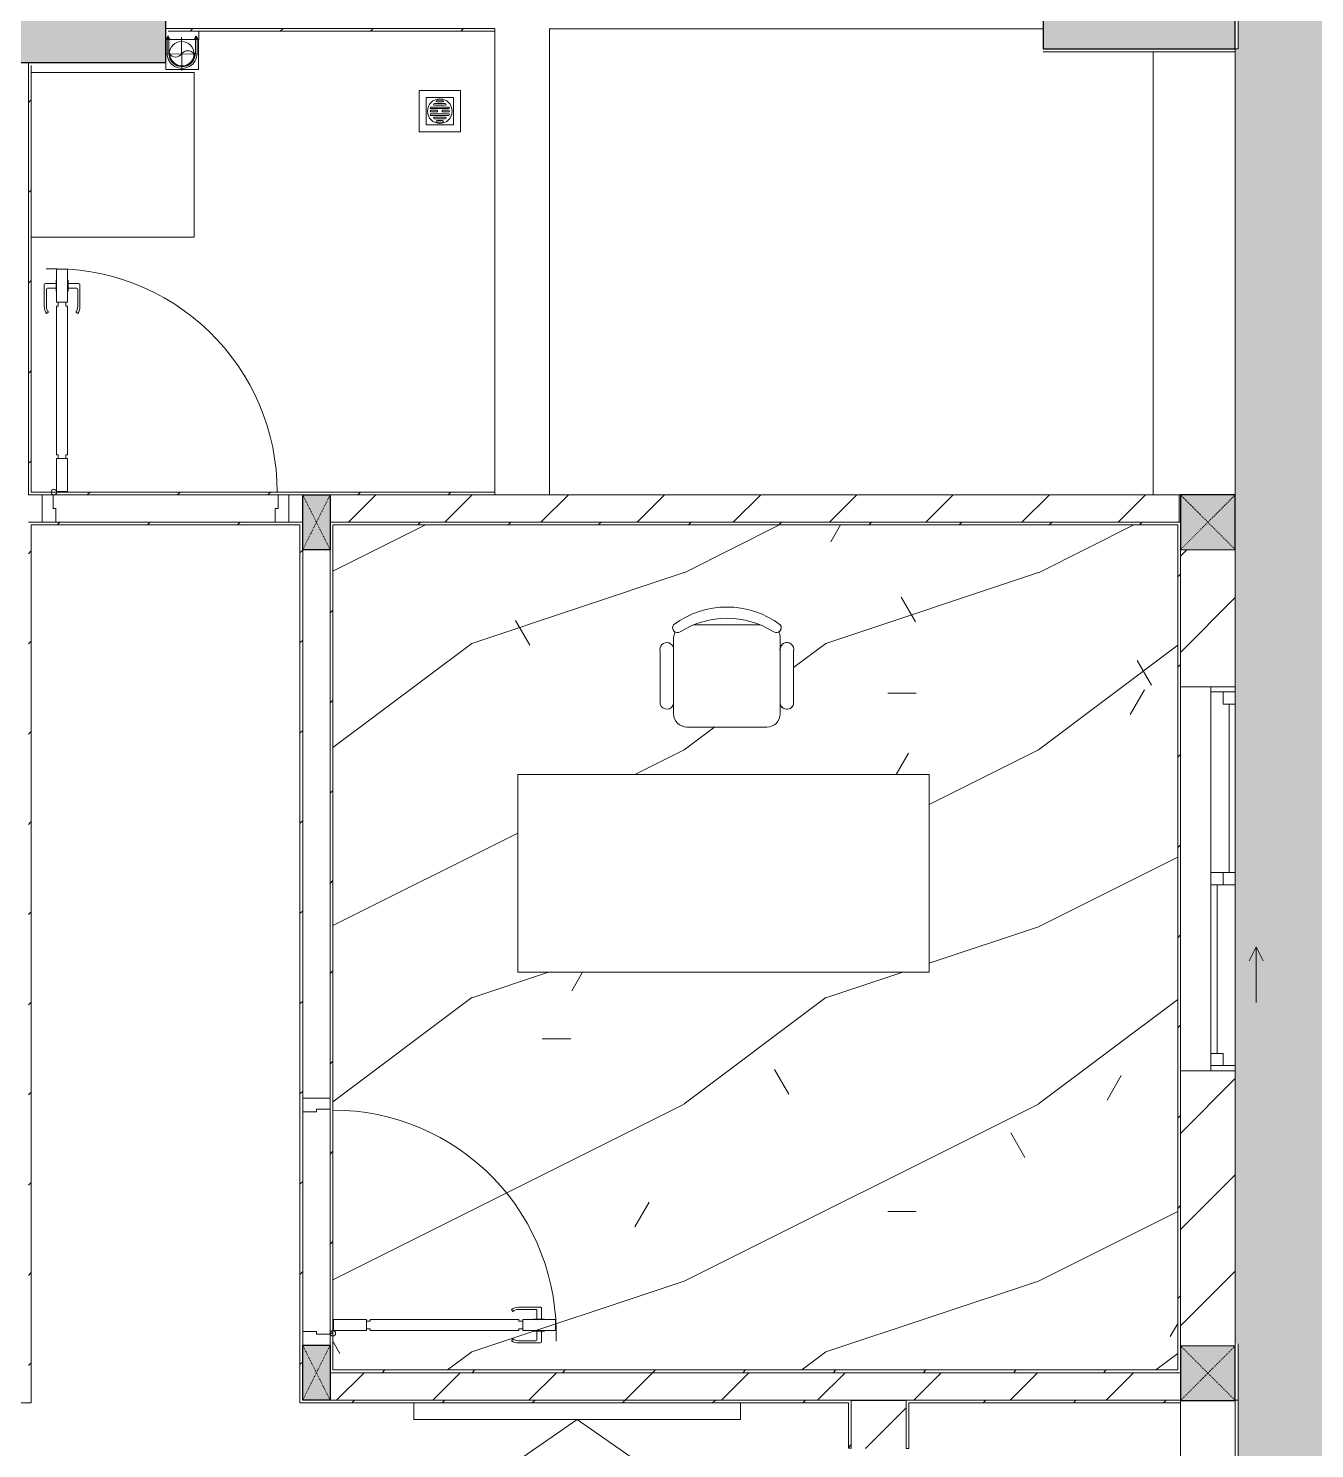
# Model space of a CAD drawing. Header units: millimetres. Extents: x 5121 to 246734, y -48180 to 129206.
# Drawn here: x 122853 to 127542, y 56460 to 61637 of the extents above; entities that cross this region are included whole.
import ezdxf

# ---------------------------------------------------------------- set-up
doc = ezdxf.new("R2010")
doc.units = ezdxf.units.MM
for name, pattern in [('Dash', [6, 3, -3]), ('Grid Line', [22.225, 12.7, -3.175, 3.175, -3.175]), ('IMPORT-CENTER _3_', [10.16, 6.35, -1.27, 1.27, -1.27])]:
    doc.linetypes.add(name, pattern=pattern)
for name, color, linetype, lineweight in [('0-1', 7, 'Continuous', 5), ('A-DETL-GENF-1', 50, 'Continuous', 9), ('A-DOOR-1', 253, 'Continuous', 9), ('A-DOOR-2', 50, 'Continuous', 9), ('A-FLOR-1', 50, 'Continuous', 9), ('A-FLOR-PATT', 8, 'Continuous', 9), ('A-FLOR-PATT-1', 9, 'Continuous', 9), ('A-GLAZ', 151, 'Continuous', 9), ('A-WALL', 113, 'Continuous', 9), ('A-WALL-1', 250, 'Continuous', 18), ('A-WALL-2', 50, 'Continuous', 9), ('A-WALL-FNSH-1', 50, 'Continuous', 9), ('A-WALL-PATT-1', 9, 'Continuous', 9), ('A-WALL-PATT-2', 50, 'Continuous', 9), ('A-WALL-PATT-3', 111, 'Continuous', 9), ('G-IMPT', 8, 'Continuous', 9), ('G-IMPT-1', 254, 'Continuous', 9), ('G-IMPT-2', 8, 'IMPORT-CENTER _3_', 9), ('I-FURN', 30, 'Continuous', 9), ('I-FURN-1', 253, 'Continuous', 9), ('M-EQPM', 50, 'Continuous', 9), ('S-BEAM-1', 50, 'Continuous', 9), ('S-COLS', 52, 'Continuous', 9), ('S-COLS-1', 7, 'Continuous', 5), ('S-COLS-2', 10, 'Continuous', 25), ('S-COLS-3', 50, 'Continuous', 9), ('S-COLS-4', 253, 'Continuous', 9), ('S-COLS-5', 52, 'Continuous', 25), ('S-COLS-6', 52, 'Dash', 9), ('S-COLS-HDLN', 52, 'Dash', 9), ('S-COLS-HDLN-1', 50, 'Dash', 9), ('S-GRID-1', 1, 'Grid Line', 9)]:
    doc.layers.add(name, color=color, linetype=linetype, lineweight=lineweight)
pattern_1 = [(45, (0, 0), (-164.40233, 164.40233), [])]
pattern_2 = [(45, (0, 0), (-175.3625, 175.3625), [])]

# ---------------------------------------------------------------- blocks, each defined once
blk = doc.blocks.new('M_Concrete-Rectangular-Column2 - 450x1300-812578-TKCS_MB TỔNG THỂ TẦNG 1')
at = {"layer": 'S-COLS-3'}
blk.add_hatch(color=256, dxfattribs=at).paths.add_polyline_path([(650, 225), (-650, 225), (-650, -225), (650, -225), (650, 100)])
at = {"layer": 'S-COLS-2'}
for p, q in [((-650, 225), (650, 225)), ((-650, -225), (-650, 225)), ((650, 225), (650, -225)), ((650, -225), (-650, -225))]:
    blk.add_line(p, q, dxfattribs=at)
blk = doc.blocks.new('NCV_TKTC_KET CAU_rvt-1-TKCS_MB TỔNG THỂ TẦNG 1')
at = {"layer": 'S-COLS-1'}
blk.add_hatch(color=256, dxfattribs=at).paths.add_polyline_path([(126952.6, 61561.9), (127252.6, 61561.9), (127252.5, 61911.9), (126552.6, 61911.9), (126552.6, 61561.9)])
at = {"layer": 'A-FLOR-1'}
for p, q in [((124752.6, 61635.3), (126552.6, 61635.3)), ((127252.6, 59936.9), (127252.6, 61551.9)), ((127052.6, 59936.9), (127047.6, 59936.9))]:
    blk.add_line(p, q, dxfattribs=at)
at = {"layer": 'S-BEAM-1'}
for p, q in [((126952.6, 61551.9), (126952.6, 59936.9)), ((127252.6, 59936.9), (127252.6, 61551.9))]:
    blk.add_line(p, q, dxfattribs=at)
at = {"layer": 'S-COLS-2'}
for p, q in [((126552.6, 61911.9), (126552.6, 61561.9)), ((127252.6, 61561.9), (127252.6, 61911.9)), ((126552.6, 61561.9), (127252.6, 61561.9))]:
    blk.add_line(p, q, dxfattribs=at)
at = {"layer": 'S-COLS-3'}
blk.add_blockref('M_Concrete-Rectangular-Column2 - 450x1300-812578-TKCS_MB TỔNG THỂ TẦNG 1', (122702.6, 61736.9), dxfattribs=at)
blk = doc.blocks.new('DOOR_CW_01 CANH MO-PANEL KINH - DIW_01-900x2200-CỬA GỖ VÂN LAMINATE-553375-TKCS_MB TỔNG THỂ TẦNG 1')
at = {"layer": 'A-DETL-GENF-1'}
for p, q in [((-397, -182), (-397, -62)), ((-397, -62), (-357, -62)), ((-357, -62), (-357, -182)), ((-357, -182), (-397, -182)), ((-397, -196), (-391, -196)), ((-397, -738), (-397, -196)), ((-391, -196), (-391, -182)), ((-391, -182), (-363, -182)), ((-363, -182), (-363, -196)), ((-357, -196), (-363, -196)), ((-357, -196), (-357, -738)), ((-433.9, -711.2), (-427.3, -715.8)), ((-320.1, -711.2), (-326.7, -715.8)), ((-442, -737), (-442, -816.5)), ((-434, -799.5), (-434, -737)), ((-397, -738), (-391, -738)), ((-357, -752), (-397, -752)), ((-397, -752), (-397, -872)), ((-391, -752), (-391, -738)), ((-363, -752), (-391, -752)), ((-357, -738), (-363, -738)), ((-363, -738), (-363, -752)), ((-357, -872), (-357, -752)), ((-320, -799.5), (-320, -737)), ((-312, -737), (-312, -816.5)), ((-399, -820.5), (-438, -820.5)), ((-399, -803.5), (-430, -803.5)), ((-399, -792.2), (-399, -831.8)), ((-397, -792.2), (-399, -792.2)), ((-397, -792.2), (-397, -831.8)), ((-357, -792.2), (-357, -831.8)), ((-357, -792.2), (-355, -792.2)), ((-355, -792.2), (-355, -831.8)), ((-355, -803.5), (-324, -803.5)), ((-355, -820.5), (-316, -820.5)), ((-399, -831.8), (-397, -831.8)), ((-397, -872), (-357, -872)), ((-355, -831.8), (-357, -831.8))]:
    blk.add_line(p, q, dxfattribs=at)
blk.add_circle((-407, -60), 10, dxfattribs=at)
for centre, radius, start, end in [((-407, -60), 814, 268, 0), ((-397, -737), 45, 145, 180), ((-397, -737), 37, 145, 180), ((-357, -737), 37, 0, 35), ((-357, -737), 45, 360, 35), ((-438, -816.5), 4, 180, 270), ((-430, -799.5), 4, 180, 270), ((-324, -799.5), 4, 270, 0), ((-316, -816.5), 4, 270, 0)]:
    blk.add_arc(centre, radius, start, end, dxfattribs=at)
at = {"layer": 'A-DOOR-2'}
for p, q in [((-450, -50), (-450, 50)), ((-450, 50), (-400, 50)), ((-400, 50), (-400, 0)), ((400, 0), (400, 50)), ((400, 50), (450, 50)), ((450, 50), (450, -50)), ((-410, -50), (-450, -50)), ((-410, 0), (-410, -50)), ((-400, 0), (-410, 0)), ((-407, -50), (-382, -50)), ((410, 0), (400, 0)), ((410, -50), (410, 0)), ((450, -50), (410, -50))]:
    blk.add_line(p, q, dxfattribs=at)
blk = doc.blocks.new('BAN LV A - BAN LV A_dwg_ban hoc2-348006-TKCS_MB TỔNG THỂ TẦNG 1')
at = {"layer": 'I-FURN'}
for p, q in [((145.8, 437.4), (-145.8, 437.4)), ((-194.4, 388.8), (-194.4, 113.4)), ((194.4, 113.4), (194.4, 388.8)), ((-243, 354.4), (-243, 162)), ((194.4, 351.4), (194.4, 150.8)), ((243.7, 162), (243.7, 354.4)), ((-120.5, 64.8), (120.5, 64.8))]:
    blk.add_line(p, q, dxfattribs=at)
at = {"layer": 'I-FURN', "flags": 128}
blk.add_lwpolyline([(-737.8, 610.5), (-737.8, 1330.5), (-154.9, 1330.5), (762.2, 1330.5), (762.2, 610.5)], close=True, dxfattribs=at)
at = {"layer": 'I-FURN'}
for centre, radius, start, end in [((-145.8, 388.8), 48.6, 90, 180), ((145.8, 388.8), 48.6, 360, 90), ((-218.7, 347.3), 25.3, 343.7398, 163.7398), ((219.4, 347.3), 25.3, 16.2602, 170.7054), ((-218.7, 154.9), 25.3, 163.7398, 16.2602), ((219.4, 154.9), 25.3, 189.2946, 16.2602), ((-145.8, 113.4), 48.6, 180, 207.5844), ((145.8, 113.4), 48.6, 332.4156, 0), ((-180.2, 75.4), 17.8, 57.9726, 216.6901), ((0, 324), 324, 233.1301, 306.8699), ((0, 359.3), 318.2, 237.5758, 302.4242), ((180.2, 75.4), 17.8, 323.3099, 122.0274)]:
    blk.add_arc(centre, radius, start, end, dxfattribs=at)
blk = doc.blocks.new('BAN LV A - BAN LV A_dwg-348005-TKCS_MB TỔNG THỂ TẦNG 1')
at = {"extrusion": (0, 0, -1), "zscale": -1, "rotation": 180}
blk.add_blockref('BAN LV A - BAN LV A_dwg_ban hoc2-348006-TKCS_MB TỔNG THỂ TẦNG 1', (-729, 1383.7), dxfattribs=at)
blk = doc.blocks.new('BAN LV A - BAN LV A-401069-TKCS_MB TỔNG THỂ TẦNG 1')
at = {"layer": 'I-FURN-1'}
for p, q in [((-8.8, -53.2), (1491.2, -53.2)), ((-8.8, -773.2), (-8.8, -53.2)), ((1491.2, -53.2), (1491.2, -773.2)), ((1491.2, -773.2), (-8.8, -773.2)), ((583.2, -946.3), (874.8, -946.3)), ((486, -1221.7), (486, -1029.3)), ((534.6, -1029.3), (534.6, -994.9)), ((923.4, -994.9), (923.4, -1032.3)), ((972.7, -1029.3), (972.7, -1221.7)), ((534.6, -1270.3), (534.6, -1235.9)), ((923.4, -1232.9), (923.4, -1270.3))]:
    blk.add_line(p, q, dxfattribs=at)
for centre, radius, start, end in [((583.2, -994.9), 48.6, 90, 180), ((874.8, -994.9), 48.6, 0, 90), ((510.3, -1036.4), 25.3, 16.2602, 163.7398), ((948.4, -1036.4), 25.3, 16.2602, 170.7054), ((510.3, -1228.8), 25.3, 163.7398, 343.7398), ((948.4, -1228.8), 25.3, 189.2946, 16.2602), ((548.9, -1308.3), 17.8, 119.404, 216.6901), ((583.2, -1270.3), 48.6, 180, 207.5844), ((874.8, -1270.3), 48.6, 332.4156, 0), ((909.2, -1308.3), 17.8, 323.3099, 60.596), ((729, -1059.7), 324, 233.1301, 306.8699)]:
    blk.add_arc(centre, radius, start, end, dxfattribs=at)
at = {"extrusion": (0, 0, -1), "zscale": -1, "rotation": 180}
blk.add_blockref('BAN LV A - BAN LV A_dwg-348005-TKCS_MB TỔNG THỂ TẦNG 1', (0, 0), dxfattribs=at)
blk = doc.blocks.new('MAY GIAT - MAY GIAT_dwg-V90-TKCS_MB TỔNG THỂ TẦNG 1')
at = {"layer": 'G-IMPT-1'}
blk.add_line((5, 596.6), (5, 2.3), dxfattribs=at)
at = {"layer": 'G-IMPT-1', "flags": 128}
blk.add_lwpolyline([(605, 2.3), (605, 596.6), (5, 596.6)], dxfattribs=at)
blk = doc.blocks.new('MAY GIAT - MAY GIAT-V156-TKCS_MB TỔNG THỂ TẦNG 1')
at = {"layer": 'I-FURN-1'}
for p, q in [((5, -596.6), (5, -2.3)), ((605, -2.3), (605, -596.6)), ((605, -596.6), (5, -596.6))]:
    blk.add_line(p, q, dxfattribs=at)
at = {"extrusion": (0, 0, -1), "zscale": -1, "rotation": 180}
blk.add_blockref('MAY GIAT - MAY GIAT_dwg-V90-TKCS_MB TỔNG THỂ TẦNG 1', (0, 0), dxfattribs=at)
blk = doc.blocks.new('G1_SOF - BO TRU - 100x200-V75-TKCS_MB TỔNG THỂ TẦNG 1')
at = {"layer": 'S-COLS-3'}
blk.add_hatch(color=256, dxfattribs=at).paths.add_polyline_path([(-50, 0), (-49.6, -100), (50, -100), (50, 100), (-50, 98.4), (-50, 47)])
at = {"layer": 'S-COLS-2'}
for p, q in [((-50, 100), (50, 100)), ((-50, -100), (-50, 100)), ((50, 100), (50, -100)), ((50, -100), (-50, -100))]:
    blk.add_line(p, q, dxfattribs=at)
at = {"layer": 'S-COLS-HDLN-1'}
for p, q in [((50, -100), (-50, 100)), ((-50, -100), (50, 100))]:
    blk.add_line(p, q, dxfattribs=at)
blk = doc.blocks.new('DOOR_CW_01 CANH MO-PANEL KINH - DIG_01-900x2200-CỬA NHÔM KÍNH-400868-TKCS_MB TỔNG THỂ TẦNG 1')
at = {"layer": 'A-DETL-GENF-1'}
for p, q in [((-399, 831.8), (-397, 831.8)), ((-399, 792.2), (-399, 831.8)), ((-397, 872), (-357, 872)), ((-397, 752), (-397, 872)), ((-397, 792.2), (-397, 831.8)), ((-357, 872), (-357, 752)), ((-357, 792.2), (-357, 831.8)), ((-355, 831.8), (-357, 831.8)), ((-355, 792.2), (-355, 831.8)), ((-442, 737), (-442, 816.5)), ((-399, 820.5), (-438, 820.5)), ((-434, 799.5), (-434, 737)), ((-399, 803.5), (-430, 803.5)), ((-397, 792.2), (-399, 792.2)), ((-357, 792.2), (-355, 792.2)), ((-355, 820.5), (-316, 820.5)), ((-355, 803.5), (-324, 803.5)), ((-320, 799.5), (-320, 737)), ((-312, 737), (-312, 816.5)), ((-357, 752), (-397, 752)), ((-397, 738), (-391, 738)), ((-397, 738), (-397, 196)), ((-363, 752), (-391, 752)), ((-391, 752), (-391, 738)), ((-363, 738), (-363, 752)), ((-357, 738), (-363, 738)), ((-357, 196), (-357, 738)), ((-433.9, 711.2), (-427.3, 715.8)), ((-320.1, 711.2), (-326.7, 715.8)), ((-397, 196), (-391, 196)), ((-357, 182), (-397, 182)), ((-397, 182), (-397, 62)), ((-391, 196), (-391, 182)), ((-391, 182), (-363, 182)), ((-357, 196), (-363, 196)), ((-363, 182), (-363, 196)), ((-357, 62), (-357, 182)), ((-397, 62), (-357, 62))]:
    blk.add_line(p, q, dxfattribs=at)
blk.add_circle((-407, 60), 10, dxfattribs=at)
for centre, radius, start, end in [((-407, 60), 814, 360, 92), ((-438, 816.5), 4, 90, 180), ((-430, 799.5), 4, 90, 180), ((-324, 799.5), 4, 360, 90), ((-316, 816.5), 4, 0, 90), ((-397, 737), 45, 180, 215), ((-397, 737), 37, 180, 215), ((-357, 737), 37, 325, 0), ((-357, 737), 45, 325, 0)]:
    blk.add_arc(centre, radius, start, end, dxfattribs=at)
at = {"layer": 'A-DOOR-2'}
for p, q in [((-410, 50), (-450, 50)), ((-450, 50), (-450, -50)), ((-410, 0), (-410, 50)), ((-400, 0), (-410, 0)), ((-407, 50), (-382, 50)), ((-400, -50), (-400, 0)), ((410, 0), (400, 0)), ((400, 0), (400, -50)), ((450, 50), (410, 50)), ((410, 50), (410, 0)), ((450, -50), (450, 50)), ((-450, -50), (-400, -50)), ((400, -50), (450, -50))]:
    blk.add_line(p, q, dxfattribs=at)
blk = doc.blocks.new('KE TIVI-2 - KE TIVI-2-850637-TKCS_MB TỔNG THỂ TẦNG 1')
at = {"layer": 'I-FURN-1'}
for p, q in [((0, 60), (-245.7, 232.1)), ((213, 209.1), (0, 60)), ((-595.6, 60), (595.6, 60)), ((-595.6, 0), (-595.6, 60)), ((595.6, 60), (595.6, 0))]:
    blk.add_line(p, q, dxfattribs=at)
blk = doc.blocks.new('NCV_TKTC_TANG 1_rvt-1-TKCS_MB TỔNG THỂ TẦNG 1')
at = {"layer": 'A-FLOR-PATT-1'}
h = blk.add_hatch(dxfattribs=at)
h.set_pattern_fill('FP_5', color=256, style=0, pattern_type=2)
h.set_pattern_definition([(0, (0, 0), (2519.68, 629.92), [103.937, -1785.823, 103.937, -1785.823, -10078.72]), (0, (0, 0), (2519.68, 629.92), [-3779.52, 103.937, -3675.583, 103.937, -1785.823, -4409.44]), (0, (0, 0), (2519.68, 629.92), [-9448.8, 103.937, -1155.903, 103.937, -3045.663]), (120, (944.9, 314.96), (-1805.3667, 1867.147), [103.937, -1785.823, 103.937, -11864.543]), (120, (944.9, 314.96), (-1805.3667, 1867.147), [-1993.697, -1785.823, 103.937, -3675.583, -6299.2]), (120, (944.9, 314.96), (-1805.3667, 1867.147), [-7559.04, 103.937, -1785.823, 103.937, -4305.503]), (120, (944.9, 314.96), (-1805.3667, 1867.147), [-9552.737, -1155.903, 103.937, -3045.663]), (240, (1259.84, 1574.8), (-714.3133, -2497.067), [103.937, -1785.823, 103.937, -11864.543]), (240, (1259.84, 1574.8), (-714.3133, -2497.067), [-1993.697, -1785.823, 103.937, -3675.583, -6299.2]), (240, (1259.84, 1574.8), (-714.3133, -2497.067), [-7559.04, 103.937, -1785.823, 103.937, -4305.503]), (240, (1259.84, 1574.8), (-714.3133, -2497.067), [-9552.737, -1155.903, 103.937, -3045.663])])
h.paths.add_polyline_path([(123962.6, 56746.9), (127042.6, 56746.9), (127042.6, 59826.9), (123962.6, 59826.9), (123962.6, 57142.6)])
h.paths.add_polyline_path([(124637, 58197.3), (124637, 58917.3), (126137, 58917.3), (126137, 58197.3), (124933.1, 58197.3)])
h.paths.add_polyline_path([(125545, 59090.5), (125240.8, 59092.1), (125229.1, 59097), (125211.3, 59114.8), (125204.8, 59139.1), (125203, 59170.6), (125195.6, 59160.8), (125184.4, 59155.7), (125169.7, 59157.6), (125165.2, 59160.8), (125155.5, 59176.9), (125156.3, 59377.1), (125165.5, 59393.9), (125177.3, 59398.2), (125189.8, 59396.2), (125199.7, 59388.6), (125204.8, 59378.5), (125207.9, 59427.3), (125210.3, 59437), (125204.1, 59442.8), (125206.8, 59464.3), (125255.4, 59494.3), (125311, 59515.6), (125369.4, 59526.5), (125428.9, 59526.5), (125487.4, 59515.6), (125542.9, 59494.3), (125593.6, 59463.1), (125591.5, 59439.5), (125588.1, 59437), (125593.6, 59414.5), (125596.2, 59386.1), (125605.7, 59395.2), (125618.4, 59398.3), (125631, 59394.6), (125637.9, 59386.1), (125642.2, 59365.9), (125642.2, 59173.5), (125624.3, 59156.1), (125611.4, 59156.1), (125600.2, 59162.5), (125593.6, 59167.6), (125591.9, 59126.5), (125587.1, 59114.8), (125569.3, 59097), (125557.6, 59092.1)])
h = blk.add_hatch(dxfattribs=at)
h.set_pattern_fill('FP_4', color=256, style=0, pattern_type=2)
h.set_pattern_definition([(216.87, (516.46, 1291.15), (3873.4454, 2582.3069), [645.575, -5810.175]), (206.565, (1291.15, 903.8), (-1291.1515, -1291.1492), [1443.55, -1443.55]), (198.435, (1291.15, 258.23), (-2582.2983, -1291.1527), [816.596, -3266.38])])
h.paths.add_polyline_path([(123962.6, 56746.9), (127042.6, 56746.9), (127042.6, 59826.9), (123962.6, 59826.9), (123962.6, 57142.6)])
h.paths.add_polyline_path([(124637, 58197.3), (124637, 58917.3), (126137, 58917.3), (126137, 58197.3), (124933.1, 58197.3)])
h.paths.add_polyline_path([(125545, 59090.5), (125240.8, 59092.1), (125229.1, 59097), (125211.3, 59114.8), (125204.8, 59139.1), (125203, 59170.6), (125195.6, 59160.8), (125184.4, 59155.7), (125169.7, 59157.6), (125165.2, 59160.8), (125155.5, 59176.9), (125156.3, 59377.1), (125165.5, 59393.9), (125177.3, 59398.2), (125189.8, 59396.2), (125199.7, 59388.6), (125204.8, 59378.5), (125207.9, 59427.3), (125210.3, 59437), (125204.1, 59442.8), (125206.8, 59464.3), (125255.4, 59494.3), (125311, 59515.6), (125369.4, 59526.5), (125428.9, 59526.5), (125487.4, 59515.6), (125542.9, 59494.3), (125593.6, 59463.1), (125591.5, 59439.5), (125588.1, 59437), (125593.6, 59414.5), (125596.2, 59386.1), (125605.7, 59395.2), (125618.4, 59398.3), (125631, 59394.6), (125637.9, 59386.1), (125642.2, 59365.9), (125642.2, 59173.5), (125624.3, 59156.1), (125611.4, 59156.1), (125600.2, 59162.5), (125593.6, 59167.6), (125591.9, 59126.5), (125587.1, 59114.8), (125569.3, 59097), (125557.6, 59092.1)])
at = {"layer": 'A-WALL-PATT-1'}
h = blk.add_hatch(dxfattribs=at)
h.set_pattern_fill('FP_2', color=256, style=0, pattern_type=2)
h.set_pattern_definition(pattern_2)
h.paths.add_polyline_path([(126952.6, 59836.9), (127047.6, 59836.9), (127047.6, 59936.9), (123952.6, 59936.9), (123952.6, 59836.9), (126885.8, 59836.9)])
h = blk.add_hatch(dxfattribs=at)
h.set_pattern_fill('FP_2', color=256, style=0, pattern_type=2)
h.set_pattern_definition(pattern_2)
h.paths.add_polyline_path([(127052.6, 56636.9), (127052.6, 56736.9), (123952.6, 56736.9), (123952.6, 56636.9), (126952.6, 56636.9)])
at = {"layer": 'A-WALL-PATT-2'}
h = blk.add_hatch(dxfattribs=at)
h.set_pattern_fill('FP_10', color=256, style=0, pattern_type=2)
h.set_pattern_definition(pattern_1)
h.paths.add_polyline_path([(123352.6, 61626.9), (124552.6, 61626.9), (124552.6, 61636.9), (123352.6, 61635.3)])
h = blk.add_hatch(dxfattribs=at)
h.set_pattern_fill('FP_10', color=256, style=0, pattern_type=2)
h.set_pattern_definition(pattern_1)
h.paths.add_polyline_path([(122857.6, 59946.9), (122862.6, 59946.9), (122862.6, 61511.9), (122852.6, 61511.9), (122855.7, 59946.9)])
h = blk.add_hatch(dxfattribs=at)
h.set_pattern_fill('FP_10', color=256, style=0, pattern_type=2)
h.set_pattern_definition(pattern_1)
h.paths.add_polyline_path([(123948, 59936.9), (124552.6, 59936.9), (124552.6, 59946.9), (122852.6, 59946.9), (122852.6, 59936.9), (123852.6, 59936.9)])
h = blk.add_hatch(dxfattribs=at)
h.set_pattern_fill('FP_10', color=256, style=0, pattern_type=2)
h.set_pattern_definition(pattern_1)
h.paths.add_polyline_path([(122862.6, 56636.9), (122862.6, 59836.9), (122852.6, 59836.9), (122852.6, 56636.9)])
h = blk.add_hatch(dxfattribs=at)
h.set_pattern_fill('FP_10', color=256, style=0, pattern_type=2)
h.set_pattern_definition(pattern_1)
h.paths.add_polyline_path([(123802.6, 59826.9), (123842.6, 59826.9), (123842.6, 59836.9), (122862.6, 59836.9), (122862.6, 59826.9), (123762.6, 59826.9)])
h = blk.add_hatch(dxfattribs=at)
h.set_pattern_fill('FP_10', color=256, style=0, pattern_type=2)
h.set_pattern_definition(pattern_1)
h.paths.add_polyline_path([(123842.6, 56626.9), (123852.6, 56626.9), (123852.6, 59836.9), (123842.6, 59836.9), (123842.6, 56636.9)])
h = blk.add_hatch(dxfattribs=at)
h.set_pattern_fill('FP_10', color=256, style=0, pattern_type=2)
h.set_pattern_definition(pattern_1)
h.paths.add_polyline_path([(127052.6, 59826.9), (127052.6, 59836.9), (123952.6, 59836.9), (123952.6, 59826.9), (127047.6, 59826.9)])
h = blk.add_hatch(dxfattribs=at)
h.set_pattern_fill('FP_10', color=256, style=0, pattern_type=2)
h.set_pattern_definition(pattern_1)
h.paths.add_polyline_path([(123952.6, 56746.9), (123962.6, 56746.9), (123962.6, 59826.9), (123952.6, 59826.9), (123952.6, 56836.9)])
h = blk.add_hatch(dxfattribs=at)
h.set_pattern_fill('FP_10', color=256, style=0, pattern_type=2)
h.set_pattern_definition(pattern_1)
h.paths.add_polyline_path([(127052.6, 56736.9), (127052.6, 59826.9), (127042.6, 59826.9), (127042.6, 56736.9)])
h = blk.add_hatch(dxfattribs=at)
h.set_pattern_fill('FP_10', color=256, style=0, pattern_type=2)
h.set_pattern_definition(pattern_1)
h.paths.add_polyline_path([(126122, 56736.9), (127042.6, 56736.9), (127042.6, 56746.9), (123952.6, 56746.9), (123952.6, 56736.9)])
h = blk.add_hatch(dxfattribs=at)
h.set_pattern_fill('FP_10', color=256, style=0, pattern_type=2)
h.set_pattern_definition(pattern_1)
h.paths.add_polyline_path([(121066.6, 56626.9), (122862.6, 56629.7), (122862.6, 56636.9), (119062.5, 56636.9), (119062.8, 56626.9), (120987.6, 56626.9)])
h = blk.add_hatch(dxfattribs=at)
h.set_pattern_fill('FP_10', color=256, style=0, pattern_type=2)
h.set_pattern_definition(pattern_1)
h.paths.add_polyline_path([(125842.6, 56626.9), (125852.6, 56626.9), (125852.6, 56636.9), (123852.6, 56636.9), (123852.6, 56626.9), (123952.6, 56626.9)])
h = blk.add_hatch(dxfattribs=at)
h.set_pattern_fill('FP_10', color=256, style=0, pattern_type=2)
h.set_pattern_definition(pattern_1)
h.paths.add_polyline_path([(126052.6, 56626.9), (127052.6, 56626.9), (127052.6, 56636.9), (126052.6, 56635.3)])
h = blk.add_hatch(dxfattribs=at)
h.set_pattern_fill('FP_10', color=256, style=0, pattern_type=2)
h.set_pattern_definition(pattern_1)
h.paths.add_polyline_path([(125852.6, 53646.9), (125852.6, 53962.4), (125842.6, 53960.3), (125845.9, 53646.9)])
h.paths.add_polyline_path([(125852.6, 56462.4), (125852.6, 56626.9), (125842.6, 56626.9), (125842.6, 56462.4)])
h = blk.add_hatch(dxfattribs=at)
h.set_pattern_fill('FP_10', color=256, style=0, pattern_type=2)
h.set_pattern_definition(pattern_1)
h.paths.add_polyline_path([(126062.6, 53636.9), (126062.6, 53960.3), (126052.6, 53960.3), (126052.6, 53636.9)])
h.paths.add_polyline_path([(126062.6, 56460.3), (126062.6, 56626.9), (126052.6, 56626.9), (126052.6, 56460.3)])
at = {"layer": 'A-WALL-1'}
for p, q in [((124552.6, 61636.9), (123352.6, 61636.9)), ((123362.6, 61626.9), (124552.6, 61626.9)), ((124552.6, 61626.9), (124552.6, 61636.9)), ((122852.6, 61511.9), (122852.6, 59946.9)), ((122862.6, 59946.9), (122862.6, 61501.9)), ((122852.6, 59946.9), (122852.6, 59936.9)), ((124552.6, 59946.9), (122862.6, 59946.9)), ((124552.6, 59936.9), (124552.6, 59946.9)), ((122852.6, 59936.9), (122902.6, 59936.9)), ((122942.6, 59936.9), (123762.6, 59936.9)), ((123802.6, 59936.9), (123852.6, 59936.9)), ((123952.6, 59936.9), (124552.6, 59936.9)), ((127047.6, 59936.9), (123952.6, 59936.9)), ((127047.6, 59836.9), (127047.6, 59936.9)), ((122862.6, 59836.9), (122852.6, 59836.9)), ((122902.6, 59836.9), (122862.6, 59836.9)), ((122862.6, 56636.9), (122862.6, 59826.9)), ((122862.6, 59826.9), (123842.6, 59826.9)), ((123752.6, 59836.9), (122952.6, 59836.9)), ((123842.6, 59836.9), (123802.6, 59836.9)), ((123852.6, 59836.9), (123842.6, 59836.9)), ((123842.6, 59826.9), (123842.6, 56626.9)), ((127052.6, 59836.9), (123952.6, 59836.9)), ((123952.6, 59836.9), (127047.6, 59836.9)), ((123962.6, 59826.9), (127042.6, 59826.9)), ((123962.6, 56746.9), (123962.6, 59826.9)), ((127042.6, 59826.9), (127042.6, 56746.9)), ((127052.6, 59826.9), (127052.6, 59836.9)), ((127052.6, 59237.4), (127052.6, 59826.9)), ((123852.6, 57737.3), (123852.6, 59736.9)), ((123952.6, 59736.9), (123952.6, 57737.3)), ((127052.6, 56736.9), (127052.6, 57837.4)), ((123852.6, 56887.3), (123852.6, 57687.3)), ((123952.6, 57697.3), (123952.6, 56877.3)), ((123952.6, 56736.9), (127042.6, 56736.9)), ((127052.6, 56736.9), (123952.6, 56736.9)), ((127042.6, 56746.9), (123962.6, 56746.9)), ((127042.6, 56736.9), (127052.6, 56736.9)), ((127052.6, 56636.9), (127052.6, 56736.9)), ((122862.6, 56626.9), (122862.6, 56636.9)), ((125852.6, 56636.9), (123952.6, 56636.9)), ((123952.6, 56636.9), (127052.6, 56636.9)), ((125852.6, 56626.9), (125852.6, 56636.9)), ((127052.6, 56636.9), (126052.6, 56636.9)), ((126052.6, 56636.9), (126052.6, 56626.9)), ((127052.6, 56626.9), (127052.6, 56636.9)), ((119062.5, 56626.9), (122862.6, 56626.9)), ((123842.6, 56626.9), (123852.6, 56626.9)), ((123852.6, 56626.9), (125842.6, 56626.9)), ((125842.6, 56626.9), (125842.6, 56462.4)), ((125852.6, 56462.4), (125852.6, 56626.9)), ((126052.6, 56626.9), (126052.6, 56460.3)), ((126062.6, 56626.9), (127052.6, 56626.9)), ((126062.6, 56460.3), (126062.6, 56626.9)), ((125842.6, 56462.4), (125852.6, 56462.4)), ((126052.6, 56460.3), (126062.6, 56460.3))]:
    blk.add_line(p, q, dxfattribs=at)
at = {"layer": 'A-WALL-2'}
for p, q in [((124552.6, 59946.9), (124552.6, 61626.9)), ((124752.6, 61636.9), (124752.6, 59936.9))]:
    blk.add_line(p, q, dxfattribs=at)
at = {"layer": 'A-DOOR-1'}
blk.add_blockref('DOOR_CW_01 CANH MO-PANEL KINH - DIG_01-900x2200-CỬA NHÔM KÍNH-400868-TKCS_MB TỔNG THỂ TẦNG 1', (123352.6, 59886.9), dxfattribs=at)
at = {"layer": 'A-DOOR-1', "rotation": 90.00000000000072}
blk.add_blockref('DOOR_CW_01 CANH MO-PANEL KINH - DIW_01-900x2200-CỬA GỖ VÂN LAMINATE-553375-TKCS_MB TỔNG THỂ TẦNG 1', (123902.6, 57287.3), dxfattribs=at)
at = {"layer": 'I-FURN-1'}
for name, p, rotation in [('MAY GIAT - MAY GIAT-V156-TKCS_MB TỔNG THỂ TẦNG 1', (122860.3, 60871.5), 90.00000000000087), ('BAN LV A - BAN LV A-401069-TKCS_MB TỔNG THỂ TẦNG 1', (126128.2, 58144.2), 180), ('KE TIVI-2 - KE TIVI-2-850637-TKCS_MB TỔNG THỂ TẦNG 1', (124852.9, 56626.9), 180)]:
    blk.add_blockref(name, p, dxfattribs=dict(at, rotation=rotation))
at = {"layer": 'S-COLS-4', "rotation": 180}
for p in [(123902.6, 59836.9), (123902.6, 56736.9)]:
    blk.add_blockref('G1_SOF - BO TRU - 100x200-V75-TKCS_MB TỔNG THỂ TẦNG 1', p, dxfattribs=at)
blk = doc.blocks.new('1_FAMILY RVT - W01-WxH 1400x1400xmm-389822-TKCS_MB TỔNG THỂ TẦNG 1')
at = {"layer": 'A-GLAZ'}
for p, q in [((248.4, 172.39), (299.2, 197.79)), ((248.4, 172.39), (299.2, 146.99)), ((248.4, 172.39), (451.6, 172.39)), ((-700, 96.19), (-700, -103.81)), ((700, 96.19), (-700, 96.19)), ((-700, 96.19), (-636.5, 96.19)), ((-680.95, 96.19), (-680.95, 7.29)), ((-636.5, 96.19), (-22.225, 96.19)), ((-636.5, 96.19), (-636.5, 51.74)), ((-636.5, 73.965), (-22.225, 73.965)), ((-22.225, 7.29), (-22.225, 96.19)), ((-22.225, 96.19), (22.225, 96.19)), ((22.225, 96.19), (680.95, 96.19)), ((22.225, 96.19), (22.225, 7.29)), ((680.95, 96.19), (700, 96.19)), ((680.95, 96.19), (680.95, 7.29)), ((700, -103.81), (700, 96.19)), ((-700, 7.29), (-680.95, 7.29)), ((-636.5, 51.74), (-680.95, 51.74)), ((-680.95, 7.29), (-22.225, 7.29)), ((22.225, 51.74), (-22.225, 51.74)), ((-22.225, 7.29), (22.225, 7.29)), ((22.225, 29.515), (636.5, 29.515)), ((22.225, 7.29), (636.5, 7.29)), ((636.5, 51.74), (636.5, 7.29)), ((680.95, 51.74), (636.5, 51.74)), ((636.5, 7.29), (700, 7.29)), ((-700, -103.81), (700, -103.81))]:
    blk.add_line(p, q, dxfattribs=at)
blk = doc.blocks.new('TKTC_XREF_251221_MB TANG 1 - TKTC_XREF_260130_MB TANG 1_dwg_CUM U_DN100-V206-TKCS_MB TỔNG THỂ TẦNG 1')
at = {"layer": 'G-IMPT'}
for p, q in [((-79.1, 66.6), (-79.1, 63.4)), ((-76.6, 66.6), (-76.6, 63.4)), ((-74.6, 66.6), (-74.6, 63.4)), ((-72.7, 69.3), (-72.7, 60.7)), ((-66.9, 67.9), (-71.7, 67.9)), ((-65, 69), (0, 69)), ((-66.9, 62.1), (-71.7, 62.1)), ((-79.1, -63.4), (-79.1, -66.6)), ((-76.6, -63.4), (-76.6, -66.6)), ((-74.6, -63.4), (-74.6, -66.6)), ((-72.7, -60.7), (-72.7, -69.3)), ((-66.9, -62.1), (-71.7, -62.1)), ((-66.9, -67.9), (-71.7, -67.9)), ((-65, -69), (0, -69))]:
    blk.add_line(p, q, dxfattribs=at)
at = {"layer": 'G-IMPT', "flags": 128}
for points in [[(-72.7, 67.6), (-78.1, 67.6), (-78.1, 62.4), (-72.7, 62.4)], [(-71.7, 59.2), (-66.9, 59.2), (-66.9, 70.8), (-71.7, 70.8)], [(-66.9, 70.8), (-66.9, 72.7), (-65, 72.7), (-65, 57.3), (-66.9, 57.3), (-66.9, 59.2)], [(-65, 61), (0, 61), (0, 57)], [(-72.7, -62.4), (-78.1, -62.4), (-78.1, -67.6), (-72.7, -67.6)], [(-71.7, -70.8), (-66.9, -70.8), (-66.9, -59.2), (-71.7, -59.2)], [(-66.9, -59.2), (-66.9, -57.3), (-65, -57.3), (-65, -72.7), (-66.9, -72.7), (-66.9, -70.8)], [(-65, -61), (0, -61), (0, -57)]]:
    blk.add_lwpolyline(points, dxfattribs=at)
at = {"layer": 'G-IMPT'}
for centre, radius, start, end in [((-78.1, 66.6), 0.96, 90, 180), ((-71.1, 69.3), 1.56, 112.61986, 247.38014), ((-67.9, 65), 4.8, 143.1301, 216.8699), ((0, 0), 69, 270, 90), ((-78.1, 63.4), 0.96, 180, 270), ((-71.1, 60.7), 1.56, 112.61986, 247.38014), ((0, 0), 61, 270, 90), ((0, 0), 57, 270, 90), ((-78.1, -63.4), 0.96, 90, 180), ((-71.1, -60.7), 1.56, 112.61986, 247.38014), ((-67.9, -65), 4.8, 143.1301, 216.8699), ((-78.1, -66.6), 0.96, 180, 270), ((-71.1, -69.3), 1.56, 112.61986, 247.38014)]:
    blk.add_arc(centre, radius, start, end, dxfattribs=at)
blk = doc.blocks.new('TKTC_XREF_251221_MB TANG 1 - TKTC_XREF_260130_MB TANG 1_dwg_$cc-V273-TKCS_MB TỔNG THỂ TẦNG 1')
at = {"layer": 'G-IMPT'}
blk.add_circle((0, 0), 0.5, dxfattribs=at)
for centre, radius, start, end in [((0, 0), 0.5, 90, 270), ((0.188, 0.25), 0.313, 126.8699, 233.1301), ((-0.188, -0.25), 0.313, 306.8699, 53.1301)]:
    blk.add_arc(centre, radius, start, end, dxfattribs=at)
at = {"layer": 'G-IMPT-2'}
for p, q in [((0, -0.673), (0, 0.651)), ((-0.673, 0), (0.673, 0))]:
    blk.add_line(p, q, dxfattribs=at)
blk = doc.blocks.new('TKTC_XREF_251221_MB TANG 1 - TKTC_XREF_260130_MB TANG 1_dwg_THU NUOC - THU NUOC-444531-TKCS_MB TẦNG 1-4202124-TKCS_MB TỔNG THỂ TẦNG 1')
at = {"layer": 'M-EQPM'}
for p, q in [((-23.3, 10.8), (40.9, 10.8)), ((40.9, 4.8), (-23.3, 4.8)), ((-11, 23.3), (28.5, 23.3)), ((28.5, 17.3), (-11, 17.3)), ((-1.1, 35.6), (18.5, 35.6)), ((18.5, 29.6), (-1.1, 29.6)), ((-23.3, -13.6), (40.9, -13.6)), ((40.9, -19.6), (-23.3, -19.6)), ((-11, -26.1), (28.5, -26.1)), ((28.5, -32.1), (-11, -32.1)), ((-1.1, -38.5), (18.5, -38.5)), ((18.5, -44.5), (-1.1, -44.5))]:
    blk.add_line(p, q, dxfattribs=at)
at = {"layer": 'M-EQPM', "flags": 128}
for points in [[(83.7, -79.4), (83.7, 70.6), (-66.3, 70.6), (-66.3, -79.4)], [(58.7, -54.4), (58.7, 45.6), (-41.3, 45.6), (-41.3, -54.4)]]:
    blk.add_lwpolyline(points, close=True, dxfattribs=at)
for points in [[(-23.3, -1.2), (0.7, -1.2), (0.7, -7.2), (-23.3, -7.2)], [(40.9, -7.2), (16.7, -7.2), (16.7, -1.2), (40.9, -1.2)]]:
    blk.add_lwpolyline(points, dxfattribs=at)
at = {"layer": 'M-EQPM'}
for centre, radius, start, end in [((8.7, -4.4), 45, 360, 180), ((8.7, -4.4), 45, 360, 180), ((-23.3, 7.8), 3, 90, 270), ((-11, 20.3), 3, 90, 270), ((-1.1, 32.6), 3, 90, 270), ((18.5, 32.6), 3, 270, 90), ((28.5, 20.3), 3, 270, 90), ((40.9, 7.8), 3, 270, 90), ((8.7, -4.4), 45, 180, 360), ((8.7, -4.4), 45, 180, 360), ((-23.3, -4.2), 3, 90, 270), ((-23.3, -16.6), 3, 90, 270), ((-11, -29.1), 3, 90, 270), ((-1.1, -41.5), 3, 90, 270), ((18.5, -41.5), 3, 270, 90), ((28.5, -29.1), 3, 270, 90), ((40.9, -4.2), 3, 270, 90), ((40.9, -16.6), 3, 270, 90)]:
    blk.add_arc(centre, radius, start, end, dxfattribs=at)
blk = doc.blocks.new('TKTC_XREF_251221_MB TANG 1 - TKTC_XREF_260130_MB TANG 1_dwg-4202109-TKCS_MB TỔNG THỂ TẦNG 1')
at = {"layer": 'G-IMPT'}
for p, q in [((-79798.1, -339719.7), (-79798.1, -339749.7)), ((-75899.1, -341409.7), (-75899.1, -339794.7))]:
    blk.add_line(p, q, dxfattribs=at)
at = {"layer": 'G-IMPT', "flags": 128}
blk.add_lwpolyline([(-79798.1, -339749.7), (-79678.3, -339749.7), (-79678.3, -339719.7)], dxfattribs=at)
blk.add_lwpolyline([(-79798.1, -339859.6), (-79678.5, -339859.6), (-79678.5, -339749.7), (-79798.1, -339749.7)], close=True, dxfattribs=at)
at = {"xscale": 90.0000000000512, "yscale": 90.0000000000512, "zscale": 90.0000000000512, "rotation": 90.37402677993765}
blk.add_blockref('TKTC_XREF_251221_MB TANG 1 - TKTC_XREF_260130_MB TANG 1_dwg_$cc-V273-TKCS_MB TỔNG THỂ TẦNG 1', (-79740.5, -339802.6), dxfattribs=at)
at = {"extrusion": (0, 0, -1), "xscale": 0.7894736842105242, "yscale": 0.7894736842105242, "zscale": -0.7894736842105242, "rotation": 269.9999999984439}
blk.add_blockref('TKTC_XREF_251221_MB TANG 1 - TKTC_XREF_260130_MB TANG 1_dwg_CUM U_DN100-V206-TKCS_MB TỔNG THỂ TẦNG 1', (79738.7, -339801), dxfattribs=at)
at = {"extrusion": (0, 0, -1), "zscale": -1}
blk.add_blockref('TKTC_XREF_251221_MB TANG 1 - TKTC_XREF_260130_MB TANG 1_dwg_THU NUOC - THU NUOC-444531-TKCS_MB TẦNG 1-4202124-TKCS_MB TỔNG THỂ TẦNG 1', (78790.5, -340007), dxfattribs=at)
blk = doc.blocks.new('TKTC_XREF_251221_MB TANG 1 - TKTC_XREF_251221_MB TANG 1-2038492-TKCS_MB TỔNG THỂ TẦNG 1')
blk.add_blockref('TKTC_XREF_251221_MB TANG 1 - TKTC_XREF_260130_MB TANG 1_dwg-4202109-TKCS_MB TỔNG THỂ TẦNG 1', (169499.1, 384109.7))
blk = doc.blocks.new('G1_SOF - BO TRU - 200x200-3051103-TKCS_MB TỔNG THỂ TẦNG 1')
at = {"layer": 'S-COLS-HDLN'}
for p, q in [((-100, -100), (100, 100)), ((100, -100), (-100, 100))]:
    blk.add_line(p, q, dxfattribs=at)

msp = doc.modelspace()

# ---------------------------------------------------------------- hatches: boundary and pattern name
at = {"layer": 'A-FLOR-PATT'}
h = msp.add_hatch(dxfattribs=at)
h.set_pattern_fill('FP_23', color=256, style=0, pattern_type=2)
h.set_pattern_definition([(0, (236.2, 15.75), (787.4, 787.4), [118.11, -23.622, 31.496, -23.622, -590.55]), (0, (236.2, 15.75), (787.4, 787.4), [-196.85, 118.11, -472.44]), (0, (196.85, 39.4), (787.4, 787.4), [78.74, -59.055, 118.11, -59.055, -472.44]), (0, (196.85, 39.4), (787.4, 787.4), [-314.96, 78.74, -393.7]), (0, (472.44, 354.3), (787.4, 787.4), [98.425, -39.37, 98.425, -551.18]), (0, (78.74, 511.8), (787.4, 787.4), [39.37, -78.74, 39.37, -629.92]), (90, (157.5, 511.8), (-787.4, 787.4), [70.866, -716.534]), (90, (393.7, 39.4), (-787.4, 787.4), [78.74, -708.66]), (90, (590.55, 354.3), (-787.4, 787.4), [78.74, -708.66]), (45, (496.06, 31.5), (0, 787.4002), [78.74, -1034.812]), (135, (291.34, 31.5), (-787.4002, 6e-14), [78.74, -1034.812]), (63.435, (472.44, 35.43), (-0.0007, 787.4), [78.74, -1681.94]), (75.964, (433.07, 39.37), (-0.00383, 787.3999), [78.74, -3167.793]), (75.964, (629.92, 354.33), (-0.00383, 787.3999), [62.992, -3183.541]), (75.964, (173.23, 511.81), (-0.00383, 787.3999), [55.118, -3191.415]), (104.036, (354.33, 39.37), (0.00383, 787.3999), [78.74, -3167.793]), (104.036, (551.18, 354.33), (0.00383, 787.3999), [62.992, -3183.541]), (104.036, (141.73, 511.81), (0.00383, 787.3999), [55.118, -3191.415]), (116.565, (314.96, 35.43), (0.0007, 787.4), [78.74, -1681.939])])
h.paths.add_polyline_path([(127252.6, 17346.9), (128812.2, 17347.5), (128913.1, 17354.5), (129012.7, 17373), (129116.8, 17405.7), (129208.7, 17446.6), (129291.6, 17495), (129356.5, 17541.1), (129431, 17607.6), (129513.7, 17704.9), (129555.2, 17763.4), (129603.5, 17850.8), (129648.4, 17966.1), (129669.3, 18038.9), (129686.7, 18149), (129691.6, 18300.2), (129691.6, 33727.4), (128462.6, 33727.4), (128462.6, 33737.4), (127262.6, 33737.4), (127262.6, 27336.9), (127252.6, 27336.9), (127252.6, 25711.9), (127262.6, 25711.9), (127262.6, 19136.9), (127252.6, 19136.9), (127252.6, 17596.9), (127262.6, 17596.9), (127262.6, 17586.9), (127252.6, 17586.9), (127252.6, 17536.9)])
h.paths.add_polyline_path([(127262.6, 37137.4), (129701.6, 37137.4), (129701.6, 40386.3), (129693.8, 40471.7), (129671.1, 40555.4), (129647.1, 40613.3), (129606.1, 40680.2), (129555.2, 40739.9), (129495.5, 40790.8), (129409.4, 40839.8), (129356.1, 40861.9), (129279.8, 40880.2), (129201.6, 40886.3), (128501.6, 40886.3), (128501.6, 61586.3), (129208.7, 61586.9), (129287, 61594.2), (129370.7, 61616.8), (129428.6, 61640.8), (129495.5, 61681.8), (129555.2, 61732.8), (129606.1, 61792.4), (129650.4, 61867.2), (129677.2, 61931.8), (129695.5, 62008.1), (129701.6, 62086.3), (129701.6, 74336.9), (129695.3, 74585.1), (129676.5, 74832.7), (129645.1, 75078.9), (129586.3, 75387.9), (129545.2, 75565.1), (129460.7, 75851.2), (129396.6, 76038.7), (129304.5, 76269.3), (129175.1, 76544.2), (129085.9, 76714.9), (128959, 76930.4), (128817.7, 77143.9), (128666.7, 77348.2), (128501.6, 77548.5), (128337.2, 77728.8), (128131.6, 77930), (127973.6, 78071), (127766.6, 78236.9), (127579.5, 78372.8), (127348.8, 78521.6), (127154.9, 78634.2), (126896.1, 78765.3), (126668.6, 78865.9), (126486.1, 78937.9), (126253.1, 79016.6), (126016.5, 79083.6), (125777.1, 79138.6), (125535.3, 79181.5), (125291.7, 79212.2), (125047, 79230.7), (124801.6, 79236.9), (118352.6, 79236.9), (118352.6, 78636.9), (118652.6, 78636.9), (118652.6, 78246.9), (122742.5, 78246.9), (122742.5, 78236.9), (122752.5, 78236.9), (122752.6, 79046.9), (125162.5, 79046.9), (125162.5, 79036.9), (125152.5, 79036.9), (125152.5, 78236.9), (125162.5, 78236.9), (125162.9, 78246.9), (127252.6, 78246.9), (127252.6, 76536.9), (127262.6, 76536.9), (127262.6, 69762.3), (127252.6, 69761.9), (127252.6, 68136.9), (127262.1, 68136.9), (127262.6, 61561.9), (127252.6, 61561.9), (127252.6, 56842.4), (127262.6, 56842.4), (127262.6, 53361.9), (127252.6, 53361.9), (127252.6, 51736.9), (127262.6, 51736.9), (127262.6, 45161.9), (127252.6, 45161.9), (127252.6, 43536.9), (127262.6, 43536.9), (127262.6, 37150.6)])
h.paths.add_polyline_path([(114552.6, 78246.9), (114552.6, 78636.9), (114852.6, 78639), (114852.6, 79318.2), (100282.9, 79315.8), (100172.4, 79311.5), (99993.1, 79291.8), (99836.3, 79264.3), (99668, 79222.6), (99489.3, 79163.9), (99325.3, 79096.7), (99184.5, 79028.3), (99012.1, 78927.4), (98855.2, 78818.7), (98723.2, 78712.8), (98623, 78622.9), (98493.2, 78488.3), (98392, 78369), (98301.8, 78246.9), (114542.6, 78246.9)])
at = {"layer": 'A-WALL-PATT-3'}
h = msp.add_hatch(dxfattribs=at)
h.set_pattern_fill('FP_1', color=256, style=0, pattern_type=2)
h.set_pattern_definition(pattern_2)
h.paths.add_polyline_path([(127052.6, 56835.3), (127252.6, 56835.3), (127252.5, 57837.4), (127052.6, 57837.4), (127052.6, 57142.6)])
h.paths.add_polyline_path([(127052.6, 59237.4), (127252.6, 59237.4), (127252.5, 59736.9), (127052.6, 59736.9)])
h = msp.add_hatch(dxfattribs=at)
h.set_pattern_fill('FP_1', color=256, style=0, pattern_type=2)
h.set_pattern_definition(pattern_2)
h.paths.add_polyline_path([(126052.6, 53636.9), (126052.6, 53960.3), (125852.6, 53960.3), (125852.6, 53636.9)])
h.paths.add_polyline_path([(125852.6, 56460.3), (126052.6, 56460.3), (126052.6, 56635.3), (125852.6, 56635.3), (125852.6, 56460.3)])
at = {"layer": 'S-COLS-1'}
for points in [[(127052.6, 59736.9), (127252.6, 59736.9), (127252.5, 59936.9), (127052.6, 59936.9), (127052.6, 59787)], [(127052.6, 56635.3), (127252.6, 56636.9), (127252.5, 56835.3), (127052.6, 56835.3), (127052.6, 56636.9)]]:
    msp.add_hatch(color=256, dxfattribs=at).paths.add_polyline_path(points)

# ---------------------------------------------------------------- linework, layer by layer
at = {"layer": 'A-WALL'}
for p, q in [((127252.6, 59736.9), (127052.6, 59736.9)), ((127052.6, 56835.3), (127252.6, 56835.3)), ((127252.6, 53711.9), (127252.6, 56635.3)), ((127262.6, 56636.9), (127262.6, 53711.5)), ((127052.6, 53721.9), (127052.6, 56626.9))]:
    msp.add_line(p, q, dxfattribs=at)
at = {"layer": 'A-WALL-1'}
for p, q in [((127252.6, 61561.9), (126552.6, 61561.9)), ((126552.6, 61551.9), (127252.6, 61551.9)), ((127252.6, 61551.9), (127252.6, 61561.9)), ((127052.6, 59736.9), (127052.6, 59237.4)), ((127252.6, 59237.4), (127252.6, 59736.9)), ((127052.6, 57837.4), (127052.6, 56835.3)), ((127252.6, 56835.3), (127252.6, 57837.4)), ((126052.6, 56635.3), (125852.6, 56635.3)), ((125852.6, 56635.3), (125852.6, 56460.3)), ((126052.6, 56460.3), (126052.6, 56635.3))]:
    msp.add_line(p, q, dxfattribs=at)
at = {"layer": 'A-WALL-FNSH-1'}
for p, q in [((127252.6, 61911.5), (127252.6, 61561.9)), ((127262.6, 61561.9), (127262.6, 61911.5)), ((127252.6, 61561.9), (127262.6, 61561.9)), ((127252.6, 56842.4), (127252.6, 56636.9)), ((127262.6, 56636.9), (127262.6, 56842.4)), ((127252.6, 56636.9), (127262.6, 56636.9))]:
    msp.add_line(p, q, dxfattribs=at)
at = {"layer": 'S-COLS'}
for p, q in [((127052.6, 59736.9), (127252.6, 59736.9)), ((127252.6, 56835.3), (127052.6, 56835.3))]:
    msp.add_line(p, q, dxfattribs=at)
at = {"layer": 'S-COLS-5'}
for p, q in [((127252.6, 59936.9), (127052.6, 59936.9)), ((127052.6, 59936.9), (127052.6, 59736.9)), ((127252.6, 59736.9), (127252.6, 59936.9)), ((127052.6, 56835.3), (127052.6, 56635.3)), ((127252.6, 56635.3), (127252.6, 56835.3)), ((127052.6, 56635.3), (127252.6, 56635.3))]:
    msp.add_line(p, q, dxfattribs=at)
at = {"layer": 'S-GRID-1'}
msp.add_line((127252.6, 23210.6), (127252.6, 78232.7), dxfattribs=at)

# ---------------------------------------------------------------- block references
at = {"layer": '0-1'}
for name in ['NCV_TKTC_KET CAU_rvt-1-TKCS_MB TỔNG THỂ TẦNG 1', 'NCV_TKTC_TANG 1_rvt-1-TKCS_MB TỔNG THỂ TẦNG 1']:
    msp.add_blockref(name, (0, 0), dxfattribs=at)
at = {"layer": 'A-GLAZ', "rotation": 270}
msp.add_blockref('1_FAMILY RVT - W01-WxH 1400x1400xmm-389822-TKCS_MB TỔNG THỂ TẦNG 1', (127156.4, 58537.4), dxfattribs=at)
at = {"layer": 'M-EQPM'}
msp.add_blockref('TKTC_XREF_251221_MB TANG 1 - TKTC_XREF_251221_MB TANG 1-2038492-TKCS_MB TỔNG THỂ TẦNG 1', (33652.6, 17236.9), dxfattribs=at)
at = {"layer": 'S-COLS-6', "rotation": 180}
for p in [(127152.6, 59836.9), (127152.6, 56735.3)]:
    msp.add_blockref('G1_SOF - BO TRU - 200x200-3051103-TKCS_MB TỔNG THỂ TẦNG 1', p, dxfattribs=at)

doc.saveas('drawing.dxf')
